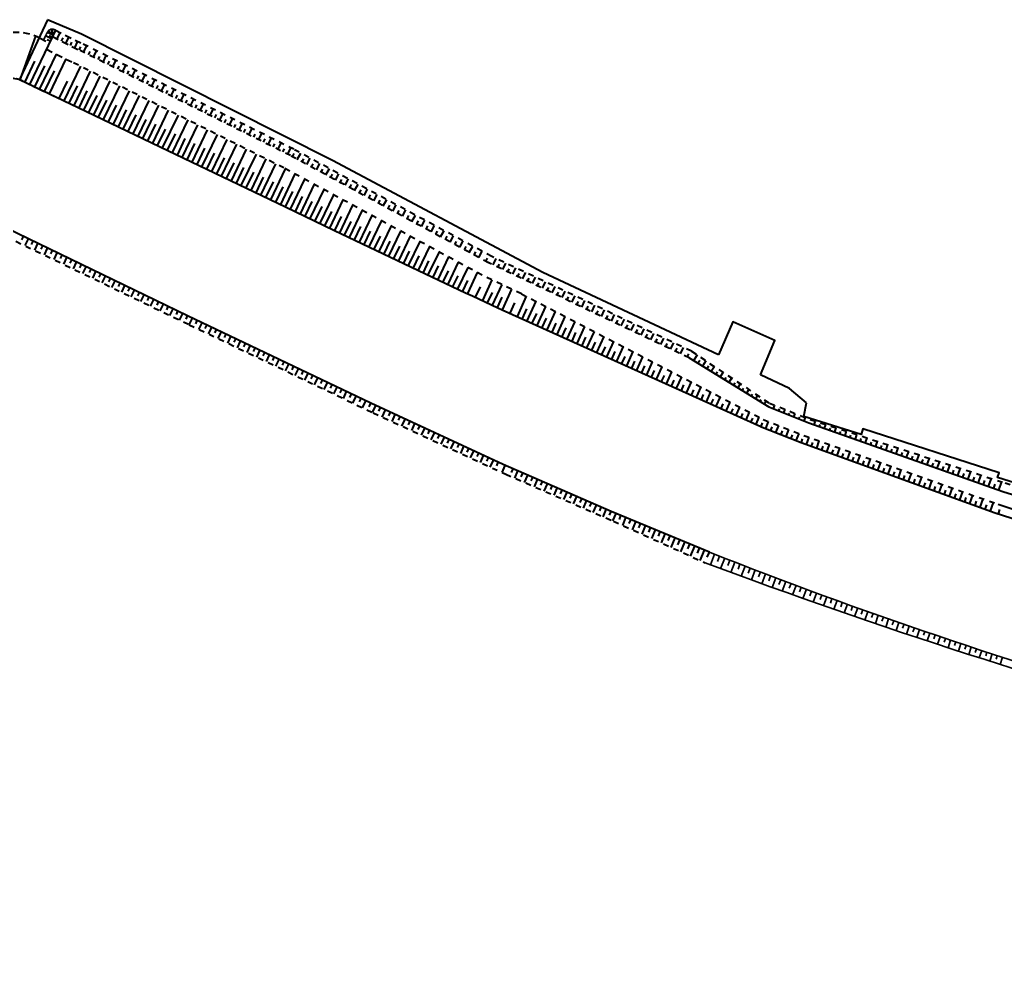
# Model space of a CAD drawing. Extents: x 10268 to 14501, y 7440 to 10044.
# Drawn here: x 12823.9 to 13004.1, y 7591 to 7767 of the extents above; entities that cross this region are included whole.
import ezdxf

# ---------------------------------------------------------------- set-up
doc = ezdxf.new("R2010")
doc.units = 0
for name, pattern in [('SHTR_POP', [1, 0.6, -0.4]), ('Испр земполотна ПК38 -ПК43$0$Откосы$0$JIS_02_1.0', [2, 1, -1]), ('Откосы$0$JIS_02_1.0', [2, 1, -1]), ('Разметка_1_1', [1, 1, 0])]:
    doc.linetypes.add(name, pattern=pattern)
for name, color, linetype, lineweight in [('5-Карачарово$0$откосы и лотки', 1, 'Continuous', 35), ('Водоотвод и откосы красные', 1, 'Continuous', 40), ('Забор красный', 1, 'Continuous', 40), ('Забор Металлический-2$0$ЗАБОР', 1, 'Забор Металлический-2$0$ЗАБОР_МЕТ_Б1М', 40), ('Испр земполотна ПК38 -ПК43$0$Водоотвод и откосы красные', 1, 'Continuous', 40), ('Испр земполотна ПК38 -ПК43$0$Испр земполотна', 4, 'Continuous', 30), ('Откосы$0$проектн.откос', 1, 'Continuous', 40)]:
    doc.layers.add(name, color=color, linetype=linetype, lineweight=lineweight)
doc.layers.add('откосы Миша', color=7, linetype='Continuous')
doc.linetypes.add('Забор Металлический-2$0$ЗАБОР_МЕТ_Б1М', pattern='A,1.25,[133,ltypeshp.shx,S=0.25,R=0,X=-0.25,Y=0],-0.001,[133,ltypeshp.shx,S=0.145,R=0,X=-0.145,Y=0],-0.001,[130,ltypeshp.shx,S=0.125,R=0,X=0,Y=0.4],1.25', length=2.502)

msp = doc.modelspace()

# ---------------------------------------------------------------- linework, layer by layer
at = {"color": 1, "lineweight": 40}
for p, q in [((12830.05, 7764.2), (12828.99, 7764.71)), ((12830.05, 7764.2), (12829.83, 7765.25)), ((12831.31, 7764.69), (12830.73, 7763.53)), ((12829.74, 7763.54), (12828.65, 7764.06)), ((12829.52, 7763.09), (12828.98, 7763.35)), ((12831.82, 7763.7), (12831.53, 7763.12)), ((12832.92, 7763.88), (12832.34, 7762.72)), ((12833.44, 7762.9), (12833.15, 7762.32)), ((12834.53, 7763.08), (12833.95, 7761.91)), ((12835.05, 7762.09), (12834.76, 7761.51)), ((12835.64, 7761.07, 143.15), (12836.23, 7762.23, 143.15)), ((12836.53, 7760.62, 143.15), (12836.82, 7761.21, 143.15)), ((12837.42, 7760.18, 143.15), (12838, 7761.34, 143.15)), ((12838.31, 7759.74, 143.15), (12838.6, 7760.32, 143.15)), ((12839.2, 7759.29, 143.15), (12839.78, 7760.46, 143.15)), ((12840.09, 7758.85, 143.15), (12840.38, 7759.43, 143.15)), ((12840.97, 7758.41, 143.15), (12841.55, 7759.57, 143.15)), ((12835.05, 7758.52), (12832.03, 7752.21)), ((12836.83, 7757.62), (12833.83, 7751.35)), ((12841.86, 7757.96, 143.15), (12842.15, 7758.54, 143.15)), ((12842.75, 7757.52, 143.15), (12843.33, 7758.68, 143.15)), ((12843.64, 7757.07, 143.15), (12843.93, 7757.66, 143.15)), ((12844.53, 7756.63, 143.15), (12845.11, 7757.79, 143.15)), ((12832.64, 7755.8), (12831.13, 7752.64)), ((12838.62, 7756.73), (12835.63, 7750.49)), ((12840.41, 7755.84), (12837.43, 7749.62)), ((12845.41, 7756.19, 143.15), (12845.71, 7756.77, 143.15)), ((12846.3, 7755.74, 143.15), (12846.88, 7756.91, 143.15)), ((12847.19, 7755.3, 143.15), (12847.48, 7755.88, 143.15)), ((12848.08, 7754.85, 143.15), (12848.66, 7756.02, 143.15)), ((12834.43, 7754.93), (12832.93, 7751.78)), ((12836.23, 7754.05), (12834.73, 7750.92)), ((12842.19, 7754.95), (12839.22, 7748.76)), ((12843.98, 7754.05), (12841.02, 7747.9)), ((12848.97, 7754.41, 143.15), (12849.26, 7754.99, 143.15)), ((12849.86, 7753.97, 143.15), (12850.44, 7755.13, 143.15)), ((12850.74, 7753.52, 143.15), (12851.03, 7754.1, 143.15)), ((12851.63, 7753.08, 143.15), (12852.21, 7754.24, 143.15)), ((12838.02, 7753.17), (12836.53, 7750.06)), ((12839.81, 7752.29), (12838.32, 7749.19)), ((12845.76, 7753.16), (12842.82, 7747.03)), ((12847.55, 7752.27), (12844.62, 7746.17)), ((12852.52, 7752.64, 143.15), (12852.81, 7753.22, 143.15)), ((12853.41, 7752.19, 143.15), (12853.99, 7753.35, 143.15)), ((12854.3, 7751.75, 143.15), (12854.59, 7752.33, 143.15)), ((12855.18, 7751.3, 143.15), (12855.77, 7752.47, 143.15)), ((12856.96, 7750.42, 143.15), (12857.54, 7751.58, 143.15)), ((12841.6, 7751.41), (12840.12, 7748.33)), ((12843.4, 7750.54), (12841.92, 7747.47)), ((12849.33, 7751.38), (12846.41, 7745.31)), ((12851.11, 7750.49), (12848.21, 7744.44)), ((12856.07, 7750.86, 143.15), (12856.36, 7751.44, 143.15)), ((12857.85, 7749.97, 143.15), (12858.14, 7750.55, 143.15)), ((12858.74, 7749.53, 143.15), (12859.32, 7750.69, 143.15)), ((12860.51, 7748.64, 143.15), (12861.09, 7749.8, 143.15)), ((12845.19, 7749.66), (12843.72, 7746.6)), ((12846.98, 7748.78), (12845.52, 7745.74)), ((12852.9, 7749.6), (12850.01, 7743.58)), ((12854.67, 7748.71), (12851.81, 7742.72)), ((12859.63, 7749.08, 143.15), (12859.92, 7749.67, 143.15)), ((12861.4, 7748.2, 143.15), (12861.69, 7748.78, 143.15)), ((12862.29, 7747.75, 143.15), (12862.87, 7748.92, 143.15)), ((12864.07, 7746.87, 143.15), (12864.65, 7748.03, 143.15)), ((12848.77, 7747.9), (12847.31, 7744.88)), ((12850.56, 7747.03), (12849.11, 7744.01)), ((12856.46, 7747.82), (12853.61, 7741.86)), ((12858.24, 7746.92), (12855.41, 7741)), ((12863.18, 7747.31, 143.15), (12863.47, 7747.89, 143.15)), ((12864.95, 7746.42, 143.15), (12865.24, 7747, 143.15)), ((12865.84, 7745.98, 143.15), (12866.42, 7747.14, 143.15)), ((12867.62, 7745.09, 143.15), (12868.2, 7746.25, 143.15)), ((12852.35, 7746.15), (12850.91, 7743.15)), ((12854.14, 7745.28), (12852.71, 7742.29)), ((12855.93, 7744.4), (12854.51, 7741.43)), ((12860.03, 7746.03), (12857.21, 7740.14)), ((12861.81, 7745.14), (12859, 7739.28)), ((12866.73, 7745.53, 143.15), (12867.02, 7746.12, 143.15)), ((12868.51, 7744.65, 143.15), (12868.8, 7745.23, 143.15)), ((12869.4, 7744.2, 143.15), (12869.98, 7745.37, 143.15)), ((12871.17, 7743.32, 143.15), (12871.75, 7744.48, 143.15)), ((12857.72, 7743.52), (12856.31, 7740.57)), ((12859.51, 7742.65), (12858.11, 7739.71)), ((12863.6, 7744.25), (12860.8, 7738.41)), ((12865.38, 7743.36), (12862.6, 7737.55)), ((12870.28, 7743.76, 143.15), (12870.57, 7744.34, 143.15)), ((12872.06, 7742.87, 143.15), (12872.35, 7743.45, 143.15)), ((12872.95, 7742.43, 143.15), (12873.53, 7743.59, 143.15)), ((12874.7, 7741.5, 143.15), (12875.32, 7742.64, 143.15)), ((12861.3, 7741.77), (12859.9, 7738.84)), ((12863.1, 7740.89), (12861.7, 7737.98)), ((12867.16, 7742.47), (12864.4, 7736.69)), ((12868.95, 7741.57), (12866.2, 7735.83)), ((12873.83, 7741.97, 143.15), (12874.14, 7742.54, 143.15)), ((12875.58, 7741.03, 143.15), (12875.89, 7741.6, 143.15)), ((12876.45, 7740.55, 143.15), (12877.07, 7741.7, 143.15)), ((12878.2, 7739.61, 143.15), (12878.81, 7740.75, 143.15)), ((12864.89, 7740.02), (12863.5, 7737.12)), ((12866.68, 7739.14), (12865.3, 7736.26)), ((12870.73, 7740.68), (12868, 7734.97)), ((12872.51, 7739.78), (12869.8, 7734.11)), ((12877.32, 7740.08, 143.15), (12877.63, 7740.65, 143.15)), ((12879.07, 7739.14, 143.15), (12879.38, 7739.71, 143.15)), ((12879.94, 7738.66, 143.15), (12880.56, 7739.81, 143.15)), ((12868.47, 7738.27), (12867.1, 7735.4)), ((12870.26, 7737.39), (12868.9, 7734.54)), ((12874.27, 7738.83), (12871.6, 7733.25)), ((12876.03, 7737.88), (12873.4, 7732.39)), ((12880.82, 7738.19, 143.15), (12881.13, 7738.76, 143.15)), ((12881.69, 7737.72, 143.15), (12882.31, 7738.86, 143.15)), ((12882.56, 7737.25, 143.15), (12882.87, 7737.82, 143.15)), ((12883.44, 7736.77, 143.15), (12884.05, 7737.92, 143.15)), ((12872.05, 7736.49), (12870.7, 7733.68)), ((12873.82, 7735.59), (12872.5, 7732.82)), ((12877.79, 7736.93), (12875.2, 7731.53)), ((12879.54, 7735.98), (12876.99, 7730.66)), ((12884.31, 7736.3, 143.15), (12884.62, 7736.87, 143.15)), ((12885.18, 7735.83, 143.15), (12885.8, 7736.97, 143.15)), ((12886.06, 7735.36, 143.15), (12886.37, 7735.93, 143.15)), ((12886.93, 7734.89, 143.15), (12887.55, 7736.03, 143.15)), ((12875.6, 7734.68), (12874.3, 7731.96)), ((12877.38, 7733.78), (12876.09, 7731.09)), ((12881.3, 7735.03), (12878.79, 7729.8)), ((12883.05, 7734.08), (12880.59, 7728.94)), ((12887.8, 7734.41, 143.15), (12888.11, 7734.98, 143.15)), ((12888.68, 7733.94, 143.15), (12889.29, 7735.08, 143.15)), ((12889.55, 7733.47, 143.15), (12889.86, 7734.04, 143.15)), ((12890.42, 7733, 143.15), (12891.04, 7734.14, 143.15)), ((12879.16, 7732.87), (12877.89, 7730.23)), ((12880.93, 7731.96), (12879.69, 7729.37)), ((12884.8, 7733.14), (12882.39, 7728.08)), ((12886.56, 7732.19), (12884.19, 7727.22)), ((12891.3, 7732.52, 143.15), (12891.61, 7733.1, 143.15)), ((12892.17, 7732.05, 143.15), (12892.79, 7733.19, 143.15)), ((12893.04, 7731.58, 143.15), (12893.35, 7732.15, 143.15)), ((12893.92, 7731.11, 143.15), (12894.53, 7732.25, 143.15)), ((12882.71, 7731.06), (12881.49, 7728.51)), ((12884.48, 7730.16), (12883.29, 7727.65)), ((12888.31, 7731.24), (12885.99, 7726.36)), ((12890.07, 7730.29), (12887.79, 7725.51)), ((12894.79, 7730.63, 143.15), (12895.1, 7731.21, 143.15)), ((12895.66, 7730.16, 143.15), (12896.28, 7731.31, 143.15)), ((12896.54, 7729.69, 143.15), (12896.85, 7730.26, 143.15)), ((12897.41, 7729.22, 143.15), (12898.03, 7730.36, 143.15)), ((12886.26, 7729.25), (12885.09, 7726.79)), ((12888.04, 7728.35), (12886.89, 7725.94)), ((12891.83, 7729.34), (12889.59, 7724.65)), ((12893.58, 7728.39), (12891.39, 7723.79)), ((12898.28, 7728.74, 143.15), (12898.59, 7729.32, 143.15)), ((12899.16, 7728.27, 143.15), (12899.77, 7729.42, 143.15)), ((12900.03, 7727.8, 143.15), (12900.34, 7728.37, 143.15)), ((12900.9, 7727.33, 143.15), (12901.52, 7728.47, 143.15)), ((12889.82, 7727.45), (12888.69, 7725.08)), ((12891.6, 7726.54), (12890.49, 7724.22)), ((12895.34, 7727.44), (12893.19, 7722.93)), ((12897.1, 7726.49), (12894.99, 7722.08)), ((12901.78, 7726.86, 143.15), (12902.09, 7727.43, 143.15)), ((12902.65, 7726.38, 143.15), (12903.27, 7727.53, 143.15)), ((12903.52, 7725.91, 143.15), (12903.83, 7726.48, 143.15)), ((12904.4, 7725.44, 143.15), (12905.01, 7726.58, 143.15)), ((12893.38, 7725.64), (12892.29, 7723.36)), ((12895.16, 7724.73), (12894.09, 7722.5)), ((12898.85, 7725.54), (12896.79, 7721.22)), ((12900.61, 7724.59), (12898.59, 7720.36)), ((12905.27, 7724.97, 143.15), (12905.58, 7725.54, 143.15)), ((12906.14, 7724.49, 143.15), (12906.76, 7725.64, 143.15)), ((12907.02, 7724.02, 143.15), (12907.33, 7724.59, 143.15)), ((12907.89, 7723.55, 143.15), (12908.51, 7724.69, 143.15)), ((12896.93, 7723.83), (12895.89, 7721.65)), ((12898.71, 7722.93), (12897.69, 7720.79)), ((12902.35, 7723.65), (12900.4, 7719.51)), ((12909.17, 7722.85, 143.15), (12909.48, 7723.43, 143.15)), ((12910.48, 7722.2), (12911.04, 7723.38)), ((12900.48, 7722.03), (12899.5, 7719.93)), ((12902.26, 7721.13), (12901.3, 7719.08)), ((12904.1, 7722.7), (12902.2, 7718.66)), ((12905.86, 7721.75), (12904.01, 7717.81)), ((12911.38, 7721.78), (12911.66, 7722.36)), ((12912.28, 7721.35), (12912.84, 7722.52)), ((12913.18, 7720.92), (12913.46, 7721.51)), ((12914.09, 7720.49), (12914.64, 7721.67)), ((12904.04, 7720.23), (12903.1, 7718.23)), ((12905.82, 7719.33), (12904.91, 7717.39)), ((12907.6, 7720.8), (12905.81, 7716.96)), ((12910.29, 7719.47), (12908.53, 7715.7)), ((12914.99, 7720.06), (12915.27, 7720.65)), ((12915.89, 7719.64), (12916.45, 7720.81)), ((12916.79, 7719.21), (12917.07, 7719.8)), ((12917.69, 7718.78), (12918.25, 7719.95)), ((12908.11, 7718.19), (12907.23, 7716.3)), ((12912.09, 7718.62), (12910.34, 7714.85)), ((12913.87, 7717.77), (12912.15, 7714.01)), ((12918.6, 7718.35), (12918.87, 7718.94)), ((12919.5, 7717.92), (12920.05, 7719.1)), ((12920.4, 7717.5), (12920.68, 7718.08)), ((12921.3, 7717.07), (12921.86, 7718.24)), ((12923.11, 7716.21), (12923.66, 7717.39)), ((12910.31, 7717.16), (12909.43, 7715.27)), ((12912.12, 7716.31), (12911.24, 7714.43)), ((12922.2, 7716.64), (12922.48, 7717.23)), ((12924.01, 7715.78), (12924.29, 7716.37)), ((12924.91, 7715.36), (12925.47, 7716.53)), ((12926.71, 7714.5), (12927.27, 7715.67)), ((12914.4, 7715.25), (12913.54, 7713.38)), ((12925.81, 7714.93), (12926.09, 7715.52)), ((12927.61, 7714.07), (12927.89, 7714.66)), ((12928.52, 7713.64), (12929.07, 7714.82)), ((12929.42, 7713.22), (12929.7, 7713.8)), ((12930.32, 7712.79), (12930.88, 7713.96)), ((12931.22, 7712.36), (12931.5, 7712.95)), ((12932.12, 7711.93), (12932.68, 7713.11)), ((12933.03, 7711.5), (12933.31, 7712.09)), ((12933.93, 7711.08), (12934.49, 7712.25)), ((12934.83, 7710.65), (12935.11, 7711.24)), ((12935.73, 7710.22), (12936.29, 7711.39)), ((12936.63, 7709.79), (12936.91, 7710.38)), ((12937.54, 7709.36), (12938.09, 7710.54)), ((12938.44, 7708.94), (12938.72, 7709.52)), ((12939.34, 7708.51), (12939.9, 7709.68)), ((12940.24, 7708.08), (12940.52, 7708.67)), ((12941.14, 7707.65), (12941.7, 7708.83)), ((12942.05, 7707.22), (12942.32, 7707.81)), ((12942.95, 7706.8), (12943.51, 7707.97)), ((12943.85, 7706.37), (12944.13, 7706.96)), ((12944.75, 7705.94), (12945.31, 7707.12)), ((12945.98, 7705.36), (12946.26, 7705.94))]:
    msp.add_line(p, q, dxfattribs=at)
for points in [[(12830.05, 7764.2), (12829.21, 7765)], [(12830.05, 7764.2), (12830.15, 7764.81)]]:
    msp.add_lwpolyline(points, dxfattribs=at)
at = {"color": 1, "linetype": 'Разметка_1_1', "lineweight": 40}
for points in [[(12830.05, 7764.2), (12829.73, 7764.79)], [(12829.88, 7763.84), (12829.34, 7764.09)]]:
    msp.add_lwpolyline(points, dxfattribs=at)
msp.add_open_spline([(12830.48, 7765.1), (12830.23, 7765.19), (12829.82, 7765.32), (12829.17, 7765.06), (12828.97, 7764.69), (12828.85, 7764.46), (12828.66, 7764.09), (12828.48, 7763.72), (12828.29, 7763.35)], degree=3, knots=[0, 0, 0, 0, 0.766978, 1.251292, 1.984952, 1.984952, 1.984952, 2.984952, 2.984952, 2.984952, 2.984952], dxfattribs=at)
at = {"layer": '5-Карачарово$0$откосы и лотки'}
for p, q in [((12950.98, 7669.31), (12950.22, 7667.38)), ((12951.91, 7668.94), (12951.53, 7667.98)), ((12952.84, 7668.58), (12952.09, 7666.68)), ((12953.77, 7668.22), (12953.4, 7667.27)), ((12954.7, 7667.85), (12953.97, 7665.98)), ((12955.63, 7667.49), (12955.27, 7666.56)), ((12956.56, 7667.13), (12955.85, 7665.29)), ((12957.49, 7666.77), (12957.14, 7665.86)), ((12958.42, 7666.42), (12957.73, 7664.6)), ((12959.36, 7666.06), (12959.01, 7665.16)), ((12960.29, 7665.7), (12959.61, 7663.92)), ((12961.22, 7665.35), (12960.89, 7664.46)), ((12962.16, 7665), (12961.49, 7663.24)), ((12963.09, 7664.64), (12962.76, 7663.77)), ((12964.02, 7664.29), (12963.37, 7662.56)), ((12964.96, 7663.94), (12964.64, 7663.08)), ((12965.9, 7663.59), (12965.26, 7661.89)), ((12966.83, 7663.24), (12966.52, 7662.4)), ((12967.77, 7662.9), (12967.14, 7661.22)), ((12968.7, 7662.55), (12968.4, 7661.72)), ((12969.64, 7662.2), (12969.03, 7660.55)), ((12970.58, 7661.86), (12970.28, 7661.04)), ((12971.52, 7661.52), (12970.92, 7659.89)), ((12972.45, 7661.18), (12972.16, 7660.37)), ((12973.39, 7660.83), (12972.81, 7659.23)), ((12974.33, 7660.49), (12974.04, 7659.7)), ((12975.27, 7660.15), (12974.7, 7658.57)), ((12976.21, 7659.82), (12975.93, 7659.03)), ((12977.15, 7659.48), (12976.59, 7657.92)), ((12978.09, 7659.14), (12977.81, 7658.37)), ((12979.03, 7658.81), (12978.48, 7657.27)), ((12979.97, 7658.47), (12979.7, 7657.71)), ((12980.91, 7658.14), (12980.38, 7656.62)), ((12981.86, 7657.81), (12981.59, 7657.06)), ((12982.8, 7657.48), (12982.27, 7655.98)), ((12983.74, 7657.15), (12983.48, 7656.41)), ((12984.68, 7656.82), (12984.17, 7655.34)), ((12985.63, 7656.49), (12985.37, 7655.76)), ((12986.57, 7656.17), (12986.07, 7654.71)), ((12987.51, 7655.84), (12987.26, 7655.12)), ((12988.46, 7655.52), (12987.97, 7654.08)), ((12989.4, 7655.19), (12989.16, 7654.48)), ((12990.35, 7654.87), (12989.86, 7653.45)), ((12991.29, 7654.55), (12991.05, 7653.84)), ((12992.24, 7654.23), (12991.77, 7652.83)), ((12993.19, 7653.91), (12992.95, 7653.21)), ((12994.13, 7653.59), (12993.67, 7652.21)), ((12995.08, 7653.27), (12994.85, 7652.59)), ((12996.03, 7652.96), (12995.57, 7651.59)), ((12996.97, 7652.64), (12996.75, 7651.96)), ((12997.92, 7652.33), (12997.48, 7650.98)), ((12998.87, 7652.02), (12998.65, 7651.35)), ((12999.82, 7651.7), (12999.38, 7650.37)), ((13000.77, 7651.39), (13000.55, 7650.73)), ((13001.72, 7651.08), (13001.29, 7649.77)), ((13002.67, 7650.77), (13002.45, 7650.12)), ((13003.62, 7650.47), (13003.19, 7649.16))]:
    msp.add_line(p, q, dxfattribs=at)
at = {"layer": '5-Карачарово$0$откосы и лотки', "flags": 128}
for points in [[(12950.05, 7669.67, 0.04907), (13120.27, 7621.15, 0.002431), (13130.16, 7619.41, 0.001736), (13140.05, 7617.75, 0.001042), (13149.93, 7616.15, 0.000347), (13159.82, 7614.58), (13175.28, 7612.12), (13240.1, 7601.83), (13308.05, 7591.04)], [(12949.26, 7667.74, 0.024073), (13045.96, 7636.7, 0.012949), (13097.91, 7623.69, 0.014094), (13139.7, 7615.66, 0.001042), (13149.59, 7614.06, 0.000347), (13159.47, 7612.48), (13174.93, 7610.03), (13243.66, 7600.01), (13308.05, 7591.04)]]:
    msp.add_lwpolyline(points, format="xyb", dxfattribs=at)
msp.add_lwpolyline([(12950.24, 7667.35), (12949.26, 7667.74)], dxfattribs=at)
at = {"layer": 'Водоотвод и откосы красные', "color": 1, "linetype": 'Откосы$0$JIS_02_1.0'}
for p, q in [((12946.76, 7706.42), (12910.13, 7723.81)), ((12946.34, 7705.19), (12909.58, 7722.63)), ((12915.68, 7716.91), (12908.49, 7720.32))]:
    msp.add_line(p, q, dxfattribs=at)
at = {"layer": 'Водоотвод и откосы красные', "color": 1}
for p, q in [((12906.72, 7716.54), (12911.37, 7714.37)), ((12911.37, 7714.37), (12912.15, 7714.01))]:
    msp.add_line(p, q, dxfattribs=at)
at = {"layer": 'Водоотвод и откосы красные', "color": 1, "linetype": 'Откосы$0$JIS_02_1.0'}
msp.add_lwpolyline([(12915.68, 7716.91), (12908.49, 7720.32)], dxfattribs=at)
at = {"layer": 'Забор красный', "linetype": 'Забор Металлический-2$0$ЗАБОР_МЕТ_Б1М'}
for points in [[(12951.68, 7705.73), (12919.6, 7720.82), (12881.13, 7741.29)], [(12959.36, 7702.11), (12962.02, 7708.37), (12954.32, 7711.77), (12951.68, 7705.73)], [(12964.69, 7699.6), (12959.36, 7702.11)], [(12967.78, 7696.98), (12964.69, 7699.6)], [(13021.61, 7677.38), (13018.41, 7678.39), (13002.72, 7683.33), (13003.01, 7684.21), (12978.08, 7692.22), (12977.77, 7691.18), (12967.28, 7694.48), (12967.78, 7696.98)]]:
    msp.add_lwpolyline(points, dxfattribs=at)
at = {"layer": 'Забор Металлический-2$0$ЗАБОР', "linetype": 'Забор Металлический-2$0$ЗАБОР_МЕТ_Б1М'}
for points in [[(12829.01, 7767.03), (12824.05, 7756.33)], [(12835.23, 7764.37), (12829.01, 7767.03)], [(12881.11, 7741.31), (12835.23, 7764.37)]]:
    msp.add_lwpolyline(points, dxfattribs=at)
at = {"layer": 'Испр земполотна ПК38 -ПК43$0$Водоотвод и откосы красные', "color": 1, "linetype": 'Испр земполотна ПК38 -ПК43$0$Откосы$0$JIS_02_1.0'}
for points in [[(12915.68, 7716.91), (12959.94, 7693.93)], [(12915.68, 7716.91), (12959.94, 7693.93)], [(12946.76, 7706.42), (12961.03, 7696.9)], [(12946.76, 7706.42), (12961.03, 7696.9)], [(12961.03, 7696.9), (12968.46, 7693.96)], [(12961.03, 7696.9), (12968.46, 7693.96)], [(12959.87, 7693.96), (12967.3, 7691.02)], [(12959.87, 7693.96), (12967.3, 7691.02)], [(12968.46, 7693.96), (13004.1, 7682.33)], [(12968.46, 7693.96), (13004.1, 7682.33)], [(12967.3, 7691.02), (13002.81, 7678.45)], [(12967.3, 7691.02), (13002.81, 7678.45)], [(13004.1, 7682.33), (13028.28, 7674.69)]]:
    msp.add_lwpolyline(points, dxfattribs=at)
at = {"layer": 'Испр земполотна ПК38 -ПК43$0$Испр земполотна', "color": 1, "lineweight": 40}
for p, q in [((12916.54, 7716.47), (12914.88, 7712.78)), ((12918.31, 7715.55), (12916.69, 7711.96)), ((12916.61, 7714.19), (12915.78, 7712.37)), ((12920.09, 7714.62), (12918.51, 7711.14)), ((12918.4, 7713.32), (12917.6, 7711.55)), ((12920.2, 7712.45), (12919.42, 7710.73)), ((12921.86, 7713.7), (12920.33, 7710.32)), ((12923.63, 7712.78), (12922.15, 7709.5)), ((12921.99, 7711.57), (12921.24, 7709.91)), ((12923.79, 7710.7), (12923.06, 7709.08)), ((12925.41, 7711.86), (12923.97, 7708.67)), ((12927.18, 7710.94), (12925.78, 7707.85)), ((12925.58, 7709.83), (12924.87, 7708.26)), ((12927.38, 7708.96), (12926.69, 7707.44)), ((12928.95, 7710.02), (12927.6, 7707.03)), ((12930.72, 7709.1), (12929.42, 7706.21)), ((12929.17, 7708.09), (12928.51, 7706.62)), ((12930.97, 7707.22), (12930.33, 7705.8)), ((12932.5, 7708.18), (12931.24, 7705.39)), ((12934.27, 7707.26), (12933.06, 7704.57)), ((12932.77, 7706.35), (12932.15, 7704.98)), ((12934.56, 7705.48), (12933.96, 7704.16)), ((12936.04, 7706.34), (12934.87, 7703.75)), ((12937.82, 7705.42), (12936.69, 7702.93)), ((12947.79, 7705.74), (12947.15, 7704.69)), ((12936.36, 7704.61), (12935.78, 7703.34)), ((12938.15, 7703.74), (12937.6, 7702.52)), ((12939.59, 7704.5), (12938.51, 7702.11)), ((12941.36, 7703.58), (12940.33, 7701.28)), ((12948.27, 7704.7), (12947.95, 7704.19)), ((12949.37, 7704.68), (12948.76, 7703.7)), ((12949.87, 7703.68), (12949.57, 7703.2)), ((12950.95, 7703.63), (12950.38, 7702.7)), ((12939.95, 7702.87), (12939.42, 7701.69)), ((12941.74, 7701.99), (12941.24, 7700.87)), ((12943.14, 7702.66), (12942.15, 7700.46)), ((12943.54, 7701.12), (12943.05, 7700.05)), ((12944.91, 7701.74), (12943.96, 7699.64)), ((12951.46, 7702.65), (12951.19, 7702.21)), ((12952.53, 7702.58), (12952, 7701.71)), ((12953.06, 7701.63), (12952.8, 7701.21)), ((12954.11, 7701.52), (12953.61, 7700.72)), ((12945.33, 7700.25), (12944.87, 7699.23)), ((12946.68, 7700.81), (12945.78, 7698.82)), ((12947.13, 7699.38), (12946.69, 7698.41)), ((12948.46, 7699.89), (12947.6, 7698)), ((12954.66, 7700.61), (12954.42, 7700.22)), ((12955.69, 7700.47), (12955.23, 7699.72)), ((12956.26, 7699.58), (12956.04, 7699.23)), ((12957.27, 7699.41), (12956.85, 7698.73)), ((12948.93, 7698.51), (12948.51, 7697.59)), ((12950.23, 7698.97), (12949.42, 7697.18)), ((12950.72, 7697.64), (12950.33, 7696.77)), ((12952, 7698.05), (12951.24, 7696.36)), ((12957.86, 7698.56), (12957.65, 7698.23)), ((12958.85, 7698.36), (12958.46, 7697.73)), ((12959.45, 7697.53), (12959.27, 7697.24)), ((12952.52, 7696.77), (12952.15, 7695.95)), ((12953.77, 7697.13), (12953.05, 7695.54)), ((12954.31, 7695.9), (12953.96, 7695.13)), ((12955.55, 7696.21), (12954.87, 7694.72)), ((12960.42, 7697.3), (12960.08, 7696.74)), ((12961.96, 7696.53), (12961.72, 7695.92)), ((12962.77, 7695.86), (12962.65, 7695.55)), ((12963.82, 7695.8), (12963.58, 7695.18)), ((12956.11, 7695.03), (12955.78, 7694.3)), ((12957.32, 7695.29), (12956.69, 7693.89)), ((12957.9, 7694.16), (12957.6, 7693.48)), ((12959.09, 7694.37), (12958.51, 7693.07)), ((12964.63, 7695.12), (12964.5, 7694.82)), ((12965.68, 7695.06), (12965.43, 7694.45)), ((12966.48, 7694.39), (12966.36, 7694.08)), ((12967.53, 7694.33), (12967.29, 7693.72)), ((12959.66, 7693.32), (12959.42, 7692.66)), ((12960.8, 7693.59), (12960.29, 7692.3)), ((12961.47, 7692.58), (12961.22, 7691.93)), ((12962.66, 7692.86), (12962.15, 7691.56)), ((12964.51, 7692.12), (12964, 7690.83)), ((12969.38, 7693.66), (12969.16, 7693.02)), ((12970.21, 7693.02), (12970.09, 7692.69)), ((12971.27, 7693.04), (12971.03, 7692.35)), ((12972.09, 7692.38), (12971.97, 7692.02)), ((12973.17, 7692.43), (12972.91, 7691.69)), ((12963.33, 7691.84), (12963.08, 7691.2)), ((12965.19, 7691.11), (12964.93, 7690.46)), ((12966.37, 7691.39), (12965.86, 7690.1)), ((12967.03, 7690.39), (12966.79, 7689.73)), ((12968.2, 7690.71), (12967.72, 7689.39)), ((12973.98, 7691.74), (12973.84, 7691.36)), ((12975.06, 7691.81), (12974.78, 7691.03)), ((12975.86, 7691.1), (12975.72, 7690.69)), ((12976.95, 7691.19), (12976.66, 7690.36)), ((12977.74, 7690.46), (12977.59, 7690.03)), ((12978.84, 7690.58), (12978.53, 7689.7)), ((12968.9, 7689.71), (12968.66, 7689.05)), ((12970.07, 7690.04), (12969.59, 7688.72)), ((12970.77, 7689.04), (12970.53, 7688.38)), ((12971.94, 7689.38), (12971.46, 7688.04)), ((12973.82, 7688.72), (12973.33, 7687.36)), ((12979.63, 7689.82), (12979.47, 7689.37)), ((12980.73, 7689.96), (12980.4, 7689.04)), ((12981.51, 7689.18), (12981.34, 7688.7)), ((12982.62, 7689.34), (12982.28, 7688.37)), ((12983.39, 7688.54), (12983.22, 7688.04)), ((12984.51, 7688.72), (12984.15, 7687.71)), ((12972.64, 7688.37), (12972.39, 7687.7)), ((12974.51, 7687.7), (12974.26, 7687.02)), ((12975.69, 7688.05), (12975.2, 7686.69)), ((12976.38, 7687.03), (12976.13, 7686.35)), ((12977.56, 7687.39), (12977.06, 7686.01)), ((12979.44, 7686.73), (12978.93, 7685.33)), ((12985.28, 7687.9), (12985.09, 7687.38)), ((12986.41, 7688.11), (12986.03, 7687.05)), ((12987.16, 7687.26), (12986.97, 7686.71)), ((12988.3, 7687.49), (12987.9, 7686.38)), ((12990.19, 7686.87), (12989.78, 7685.72)), ((12978.25, 7686.36), (12978, 7685.67)), ((12980.12, 7685.69), (12979.87, 7684.99)), ((12981.31, 7686.06), (12980.8, 7684.66)), ((12981.99, 7685.03), (12981.73, 7684.32)), ((12983.18, 7685.4), (12982.67, 7683.98)), ((12989.04, 7686.62), (12988.84, 7686.05)), ((12990.93, 7685.98), (12990.72, 7685.39)), ((12992.08, 7686.25), (12991.65, 7685.05)), ((12992.81, 7685.33), (12992.59, 7684.72)), ((12993.97, 7685.64), (12993.53, 7684.39)), ((12995.86, 7685.02), (12995.4, 7683.73)), ((12983.86, 7684.36), (12983.6, 7683.64)), ((12985.06, 7684.74), (12984.54, 7683.3)), ((12985.73, 7683.69), (12985.47, 7682.97)), ((12986.93, 7684.07), (12986.4, 7682.63)), ((12988.8, 7683.41), (12988.27, 7681.95)), ((12994.69, 7684.69), (12994.47, 7684.06)), ((12996.57, 7684.05), (12996.34, 7683.4)), ((12997.75, 7684.4), (12997.28, 7683.06)), ((12998.46, 7683.41), (12998.22, 7682.73)), ((12999.64, 7683.79), (12999.15, 7682.4)), ((13001.54, 7683.17), (13001.03, 7681.74)), ((12987.6, 7683.02), (12987.34, 7682.29)), ((12989.47, 7682.35), (12989.21, 7681.61)), ((12990.67, 7682.75), (12990.14, 7681.27)), ((12991.34, 7681.68), (12991.07, 7680.94)), ((12992.55, 7682.08), (12992.01, 7680.6)), ((12994.42, 7681.42), (12993.88, 7679.92)), ((13000.34, 7682.77), (13000.09, 7682.07)), ((13002.22, 7682.13), (13001.97, 7681.41)), ((13003.43, 7682.55), (13002.9, 7681.07)), ((12993.21, 7681.01), (12992.94, 7680.26)), ((12995.08, 7680.34), (12994.81, 7679.58)), ((12996.29, 7680.76), (12995.75, 7679.24)), ((12996.95, 7679.67), (12996.68, 7678.91)), ((12998.17, 7680.09), (12997.61, 7678.57)), ((12998.83, 7679), (12998.55, 7678.23)), ((13000.04, 7679.43), (12999.48, 7677.89)), ((13000.7, 7678.33), (13000.42, 7677.55)), ((13001.91, 7678.77), (13001.35, 7677.21)), ((13003.06, 7677.49), (13002.81, 7676.71))]:
    msp.add_line(p, q, dxfattribs=at)
for points in [[(12912.15, 7714.01), (12959.42, 7692.66)], [(12912.15, 7714.01), (12959.42, 7692.66)], [(12946.34, 7705.19), (12960.89, 7696.24)], [(12946.34, 7705.19), (12960.89, 7696.24)], [(12960.89, 7696.24), (12968.22, 7693.35)], [(12960.89, 7696.24), (12968.22, 7693.35)], [(12959.36, 7692.66), (12966.79, 7689.73)], [(12959.36, 7692.66), (12966.79, 7689.73)], [(12968.22, 7693.35), (13003.71, 7680.79)], [(12968.22, 7693.35), (13003.71, 7680.79)], [(12966.79, 7689.73), (13002.28, 7676.88)], [(12966.79, 7689.73), (13002.28, 7676.88)], [(13003.71, 7680.79), (13027.75, 7673.34), (13054.71, 7665.54)], [(13002.81, 7678.45), (13005.96, 7677.4)], [(13002.28, 7676.88), (13025.56, 7669.46), (13052.46, 7661.86)]]:
    msp.add_lwpolyline(points, dxfattribs=at)
at = {"layer": 'откосы Миша', "color": 1, "lineweight": 40}
for p, q in [((12830.48, 7765.1), (12825.76, 7755.21)), ((12826.81, 7764.04), (12823.96, 7756.04)), ((12830.6, 7760.74), (12827.55, 7754.36)), ((12826.68, 7759.44), (12824.86, 7755.64)), ((12832.37, 7759.85), (12829.34, 7753.5)), ((12828.46, 7758.57), (12826.65, 7754.78)), ((12830.24, 7757.7), (12828.44, 7753.93))]:
    msp.add_line(p, q, dxfattribs=at)
at = {"layer": 'откосы Миша', "color": 1, "linetype": 'SHTR_POP', "lineweight": 40, "ltscale": 2}
msp.add_lwpolyline([(12800.83, 7733.72), (12812.6, 7757.08, -0.048996), (12813.64, 7758.73), (12815.31, 7760.87, -0.357026), (12827.66, 7763.66), (12829.38, 7762.8)], format="xyb", dxfattribs=at)
for points in [[(12830.48, 7765.1), (12835.34, 7762.68)], [(12829.92, 7763.93), (12834.76, 7761.51)], [(12828.82, 7761.63), (12833.62, 7759.23)]]:
    msp.add_lwpolyline(points, dxfattribs=at)
at = {"layer": 'откосы Миша', "color": 1, "linetype": 'Разметка_1_1', "lineweight": 40}
msp.add_lwpolyline([(12806.57, 7731.27), (12817.54, 7754.14, -0.087657), (12818.18, 7755.09, -0.260197), (12822.68, 7756.37), (12823.39, 7756.21, -0.055818), (12824.44, 7755.84), (12830.23, 7753.07)], format="xyb", dxfattribs=at)
at = {"layer": 'Откосы$0$проектн.откос'}
msp.add_line((12854.64, 7712.87), (12810.53, 7734.23), dxfattribs=at)
msp.add_line((12854.64, 7712.87), (12810.53, 7734.23), dxfattribs=at)
msp.add_line((12854.64, 7712.87), (12810.53, 7734.23), dxfattribs=at)
msp.add_line((12854.64, 7712.87), (12810.53, 7734.23), dxfattribs=at)
at = {"layer": 'Откосы$0$проектн.откос', "linetype": 'Откосы$0$JIS_02_1.0'}
msp.add_line((12810.62, 7732.58, 0.01), (12854.95, 7711.26), dxfattribs=at)
msp.add_line((12810.62, 7732.58, 0.01), (12854.95, 7711.26), dxfattribs=at)
msp.add_line((12810.62, 7732.58, 0.01), (12854.95, 7711.26), dxfattribs=at)
at = {"layer": 'Откосы$0$проектн.откос', "color": 1}
for p, q in [((12824.34, 7726.77), (12824.65, 7727.39)), ((12824.92, 7725.72), (12825.53, 7726.97)), ((12826.11, 7725.91), (12826.41, 7726.54)), ((12826.69, 7724.87), (12827.29, 7726.11)), ((12827.87, 7725.06), (12828.18, 7725.68)), ((12828.46, 7724.01), (12829.06, 7725.26)), ((12829.64, 7724.21), (12829.94, 7724.83)), ((12830.22, 7723.16), (12830.82, 7724.4)), ((12831.41, 7723.36), (12831.7, 7723.98)), ((12831.99, 7722.31), (12832.59, 7723.55)), ((12833.17, 7722.51), (12833.47, 7723.12)), ((12833.76, 7721.46), (12834.35, 7722.69)), ((12834.94, 7721.65), (12835.23, 7722.27)), ((12835.52, 7720.61), (12836.12, 7721.84)), ((12836.7, 7720.8), (12837, 7721.41)), ((12837.29, 7719.76), (12837.88, 7720.99)), ((12838.47, 7719.95), (12838.76, 7720.56)), ((12839.05, 7718.91), (12839.65, 7720.13)), ((12840.23, 7719.1), (12840.53, 7719.7)), ((12840.82, 7718.06), (12841.41, 7719.28)), ((12842, 7718.24), (12842.29, 7718.85)), ((12842.59, 7717.21), (12843.17, 7718.42)), ((12843.76, 7717.39), (12844.06, 7718)), ((12844.35, 7716.36), (12844.94, 7717.57)), ((12845.53, 7716.54), (12845.82, 7717.14)), ((12846.12, 7715.51), (12846.7, 7716.71)), ((12847.29, 7715.69), (12847.59, 7716.29)), ((12847.89, 7714.66), (12848.47, 7715.86)), ((12849.06, 7714.83), (12849.35, 7715.43)), ((12849.65, 7713.81), (12850.23, 7715.01)), ((12850.83, 7713.98), (12851.11, 7714.58)), ((12851.42, 7712.96), (12852, 7714.15)), ((12852.59, 7713.13), (12852.88, 7713.72)), ((12853.19, 7712.11), (12853.76, 7713.3)), ((12854.36, 7712.27), (12854.64, 7712.87)), ((12888.13, 7696.93), (12854.64, 7712.87)), ((12888.13, 7696.93), (12854.64, 7712.87)), ((12888.13, 7696.93), (12854.64, 7712.87)), ((12888.13, 7696.93), (12854.64, 7712.87)), ((12854.96, 7711.26), (12855.52, 7712.45)), ((12856.12, 7711.43), (12856.41, 7712.03)), ((12856.72, 7710.41), (12857.29, 7711.61)), ((12857.88, 7710.59), (12858.17, 7711.19)), ((12858.48, 7709.57), (12859.05, 7710.77)), ((12859.64, 7709.75), (12859.93, 7710.35)), ((12860.24, 7708.73), (12860.81, 7709.93)), ((12861.41, 7708.91), (12861.69, 7709.51)), ((12862, 7707.88), (12862.57, 7709.09)), ((12863.17, 7708.07), (12863.46, 7708.67)), ((12863.76, 7707.04), (12864.34, 7708.26)), ((12864.93, 7707.23), (12865.22, 7707.84)), ((12865.52, 7706.2), (12866.1, 7707.42)), ((12866.69, 7706.39), (12866.98, 7707)), ((12867.28, 7705.36), (12867.86, 7706.58)), ((12868.45, 7705.55), (12868.74, 7706.16)), ((12869.04, 7704.51), (12869.62, 7705.74)), ((12870.21, 7704.7), (12870.5, 7705.32)), ((12870.8, 7703.67), (12871.39, 7704.9)), ((12871.97, 7703.86), (12872.27, 7704.48)), ((12872.56, 7702.83), (12873.15, 7704.06)), ((12873.74, 7703.02), (12874.03, 7703.64)), ((12874.32, 7701.98), (12874.91, 7703.22)), ((12875.5, 7702.18), (12875.79, 7702.8)), ((12876.08, 7701.14), (12876.67, 7702.38)), ((12877.26, 7701.34), (12877.55, 7701.96)), ((12877.84, 7700.3), (12878.44, 7701.54)), ((12879.02, 7700.5), (12879.32, 7701.12)), ((12879.6, 7699.45), (12880.2, 7700.7)), ((12880.78, 7699.66), (12881.08, 7700.28)), ((12881.36, 7698.61), (12881.96, 7699.87)), ((12882.54, 7698.82), (12882.84, 7699.45)), ((12883.12, 7697.77), (12883.72, 7699.03)), ((12884.3, 7697.98), (12884.6, 7698.61)), ((12884.88, 7696.92), (12885.48, 7698.19)), ((12886.06, 7697.14), (12886.37, 7697.77)), ((12886.64, 7696.08), (12887.25, 7697.35)), ((12887.83, 7696.28), (12888.13, 7696.93)), ((12912.35, 7685.7), (12888.13, 7696.93)), ((12912.35, 7685.7), (12888.13, 7696.93)), ((12912.35, 7685.7), (12888.13, 7696.93)), ((12912.35, 7685.7), (12888.13, 7696.93)), ((12888.43, 7695.22), (12889.03, 7696.51)), ((12889.62, 7695.45), (12889.92, 7696.1)), ((12890.22, 7694.39), (12890.82, 7695.68)), ((12891.42, 7694.62), (12891.72, 7695.27)), ((12892.02, 7693.56), (12892.61, 7694.85)), ((12893.21, 7693.79), (12893.51, 7694.43)), ((12893.81, 7692.73), (12894.41, 7694.02)), ((12895.01, 7692.96), (12895.31, 7693.6)), ((12895.61, 7691.9), (12896.2, 7693.19)), ((12896.8, 7692.13), (12897.1, 7692.77)), ((12897.4, 7691.07), (12898, 7692.36)), ((12898.6, 7691.3), (12898.89, 7691.94)), ((12899.19, 7690.24), (12899.79, 7691.52)), ((12900.39, 7690.46), (12900.69, 7691.11)), ((12900.99, 7689.4), (12901.59, 7690.69)), ((12902.18, 7689.63), (12902.48, 7690.28)), ((12902.78, 7688.57), (12903.38, 7689.86)), ((12903.98, 7688.8), (12904.28, 7689.44)), ((12904.58, 7687.74), (12905.17, 7689.03)), ((12905.77, 7687.97), (12906.07, 7688.61)), ((12906.37, 7686.91), (12906.97, 7688.2)), ((12907.57, 7687.14), (12907.87, 7687.78)), ((12908.17, 7686.08), (12908.76, 7687.37)), ((12909.36, 7686.31), (12909.66, 7686.95)), ((12909.96, 7685.25), (12910.56, 7686.53)), ((12911.16, 7685.47), (12911.45, 7686.12)), ((12912.15, 7684.23), (12912.72, 7685.54)), ((12932.07, 7677.11), (12912.35, 7685.7)), ((12932.07, 7677.11), (12912.35, 7685.7)), ((12932.07, 7677.11), (12912.35, 7685.7)), ((12932.07, 7677.11), (12912.35, 7685.7)), ((12913.86, 7684.26), (12914.14, 7684.92)), ((12914.46, 7683.2), (12915.04, 7684.53)), ((12915.65, 7683.48), (12915.94, 7684.14)), ((12916.26, 7682.42), (12916.83, 7683.75)), ((12917.44, 7682.7), (12917.73, 7683.36)), ((12918.05, 7681.64), (12918.63, 7682.97)), ((12919.23, 7681.91), (12919.52, 7682.58)), ((12919.84, 7680.86), (12920.42, 7682.19)), ((12921.03, 7681.13), (12921.32, 7681.8)), ((12921.63, 7680.08), (12922.21, 7681.41)), ((12922.82, 7680.35), (12923.11, 7681.01)), ((12923.43, 7679.3), (12924.01, 7680.62)), ((12924.61, 7679.57), (12924.9, 7680.23)), ((12925.22, 7678.52), (12925.8, 7679.84)), ((12926.41, 7678.79), (12926.7, 7679.45)), ((12927.01, 7677.74), (12927.59, 7679.06)), ((12928.2, 7678.01), (12928.49, 7678.67)), ((12928.81, 7676.95), (12929.38, 7678.28)), ((12929.99, 7677.23), (12930.28, 7677.89)), ((12930.6, 7676.17), (12931.18, 7677.5)), ((12931.79, 7676.42), (12932.07, 7677.11)), ((12950.05, 7669.67), (12932.07, 7677.11)), ((12932.41, 7675.38), (12932.97, 7676.74)), ((12933.59, 7675.67), (12933.87, 7676.36)), ((12934.19, 7674.58), (12934.77, 7675.99)), ((12935.37, 7674.9), (12935.67, 7675.62)), ((12935.96, 7673.78), (12936.57, 7675.25)), ((12937.16, 7674.13), (12937.47, 7674.88)), ((12937.73, 7672.97), (12938.36, 7674.51)), ((12938.94, 7673.35), (12939.26, 7674.13)), ((12939.5, 7672.17), (12940.16, 7673.76)), ((12940.72, 7672.58), (12941.06, 7673.39)), ((12941.27, 7671.36), (12941.96, 7673.02)), ((12942.51, 7671.8), (12942.86, 7672.65)), ((12943.05, 7670.56), (12943.76, 7672.27)), ((12944.29, 7671.03), (12944.66, 7671.9)), ((12944.82, 7669.75), (12945.55, 7671.53)), ((12946.08, 7670.26), (12946.45, 7671.16)), ((12946.59, 7668.95), (12947.35, 7670.79)), ((12947.86, 7669.48), (12948.25, 7670.42)), ((12948.36, 7668.14), (12949.15, 7670.04)), ((12949.66, 7668.74), (12950.05, 7669.67))]:
    msp.add_line(p, q, dxfattribs=at)
at = {"layer": 'Откосы$0$проектн.откос', "color": 1, "linetype": 'Откосы$0$JIS_02_1.0'}
for p, q in [((12854.95, 7711.26), (12888.58, 7695.15)), ((12854.95, 7711.26), (12888.58, 7695.15)), ((12854.95, 7711.26), (12888.58, 7695.15)), ((12854.95, 7711.26), (12888.58, 7695.15)), ((12888.58, 7695.15), (12912.8, 7683.93)), ((12888.58, 7695.15), (12912.8, 7683.93)), ((12888.58, 7695.15), (12912.8, 7683.93)), ((12888.58, 7695.15), (12912.8, 7683.93)), ((12912.8, 7683.93), (12932.53, 7675.33)), ((12912.8, 7683.93), (12932.53, 7675.33)), ((12912.8, 7683.93), (12932.53, 7675.33)), ((12912.8, 7683.93), (12932.53, 7675.33)), ((12932.53, 7675.33), (12949.26, 7667.74))]:
    msp.add_line(p, q, dxfattribs=at)
at = {"layer": 'Откосы$0$проектн.откос', "color": 1, "linetype": 'Откосы$0$JIS_02_1.0', "elevation": 143.15}
for points in [[(12910.25, 7723.75), (12874.04, 7743.34), (12835.34, 7762.68)], [(12909.64, 7722.6), (12873.44, 7742.18), (12834.76, 7761.51)], [(12908.49, 7720.32), (12872.26, 7739.92), (12833.62, 7759.23)]]:
    msp.add_lwpolyline(points, dxfattribs=at)
at = {"layer": 'Откосы$0$проектн.откос', "color": 1}
msp.add_lwpolyline([(12823.93, 7756.08), (12834.62, 7750.97), (12851, 7743.11), (12872.52, 7732.81), (12881.49, 7728.51), (12899.28, 7720.03), (12905.48, 7717.12), (12906.72, 7716.54)], dxfattribs=at)

doc.saveas('drawing.dxf')
